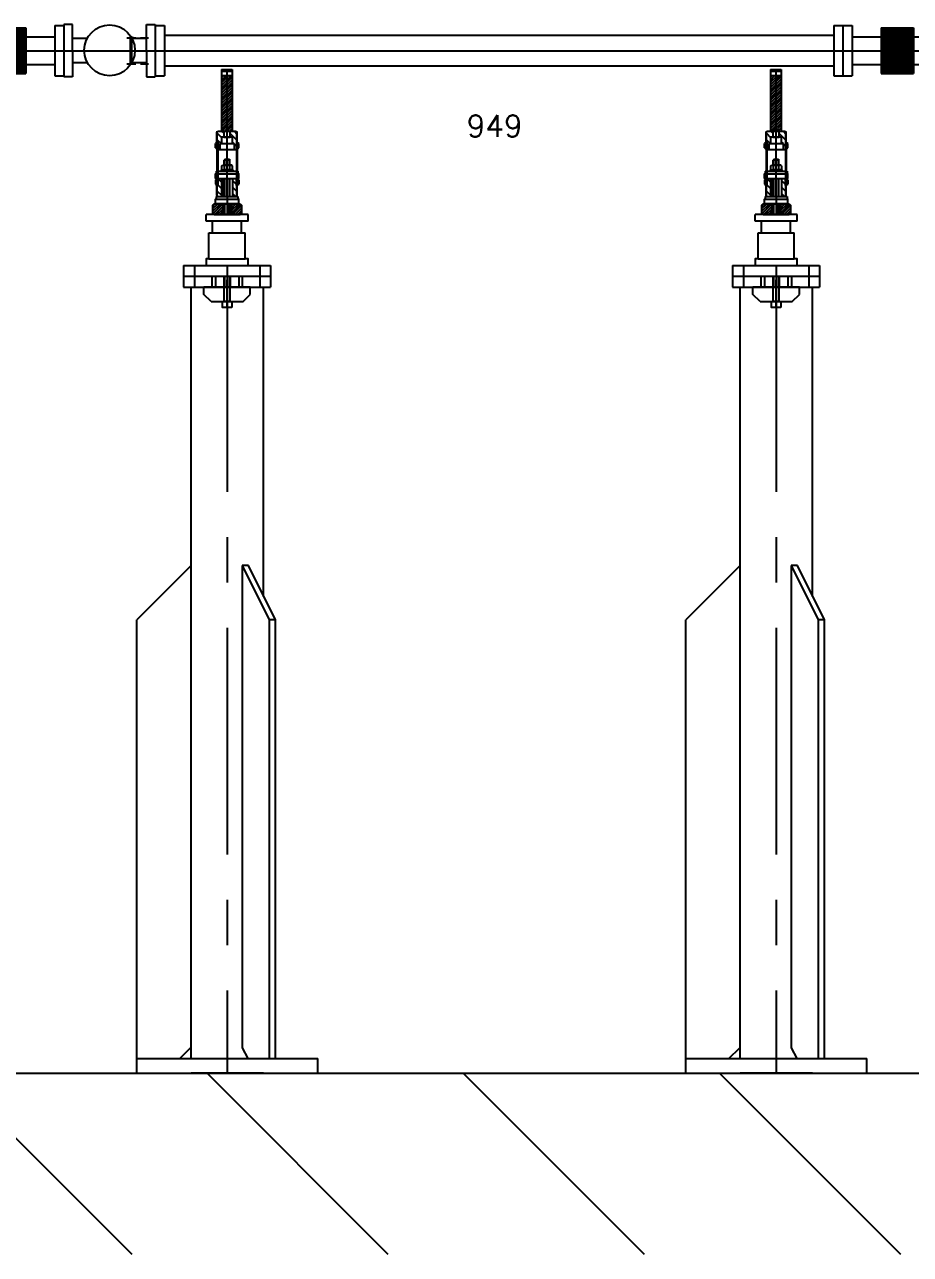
# Model space of a CAD drawing. Extents: x -50 to 48714, y -13211 to 6743.
# Drawn here: x 27023 to 28246, y -13211 to -11515 of the extents above; entities that cross this region are included whole.
import ezdxf

# ---------------------------------------------------------------- set-up
doc = ezdxf.new("R2010")
doc.units = 0
doc.header["$LTSCALE"] = 50
for name, pattern in [('GESTRICHELT', [0.75, 0.5, -0.25]), ('GESTRICHELT2', [0.375, 0.25, -0.125]), ('MITTE', [2, 1.25, -0.25, 0.25, -0.25]), ('MITTE2', [1.125, 0.75, -0.125, 0.125, -0.125]), ('MITTEX2', [101.6, 63.5, -12.7, 12.7, -12.7])]:
    doc.linetypes.add(name, pattern=pattern)
doc.layers.get('0').update_dxf_attribs({"linetype": 'CONTINUOUS'})
for name, color, linetype in [('DÜNN', 1, 'CONTINUOUS'), ('MITTE', 5, 'MITTE2'), ('MITTE2', 5, 'MITTE2'), ('MITTEX2', 5, 'MITTEX2'), ('NORMAL', 7, 'CONTINUOUS'), ('SCHRAFF', 4, 'CONTINUOUS'), ('SCHRAFFUR', 4, 'CONTINUOUS'), ('TEXT', 2, 'CONTINUOUS'), ('VERDECKT', 8, 'GESTRICHELT2'), ('VERDECKT2', 7, 'GESTRICHELT2')]:
    doc.layers.add(name, color=color, linetype=linetype)
doc.styles.add('H30', font='txt.shx', dxfattribs={"height": 30})
doc.styles.add('STANDARD_H15', font='isocp.shx', dxfattribs={"height": 15})

# ---------------------------------------------------------------- blocks, each defined once
blk = doc.blocks.new('*X5')
at = {"color": 0}
for p, q in [((17803.4, -5429.1), (17553.4, -5179.1)), ((18157, -5429.1), (17907, -5179.1)), ((18510.5, -5429.1), (18260.5, -5179.1)), ((18864.1, -5429.1), (18614.1, -5179.1))]:
    blk.add_line(p, q, dxfattribs=at)
blk = doc.blocks.new('BODEN')
at = {"layer": 'NORMAL'}
blk.add_line((0, 0), (24422.5, 0), dxfattribs=at)
at = {"layer": 'SCHRAFFUR'}
blk.add_blockref('*X5', (-7316.8, 5179.1), dxfattribs=at)
blk = doc.blocks.new('T35_O1')
for p, q in [((0, 36), (0, -36)), ((12, 36), (0, 36)), ((12, 0), (12, 36)), ((114, 36), (126, 36)), ((114, 0), (114, 36)), ((126, 36), (126, -36)), ((12, 17.5), (32.3, 17.5)), ((12, 0), (12, 17.5)), ((93.7, 17.5), (114, 17.5)), ((12, 0), (12, -36)), ((114, 0), (114, -36)), ((12, -16.3), (32.3, -16.3)), ((93.7, -16.3), (114, -16.3)), ((12, -36), (0, -36)), ((114, -36), (126, -36))]:
    blk.add_line(p, q)
blk.add_circle((63, 0.6), 35)
blk = doc.blocks.new('CF35_150')
for p, q in [((0, 34.7), (12.7, 34.7)), ((0, 34.7), (0, -34.7)), ((12.7, 34.7), (12.7, -34.7)), ((137.3, 34.7), (137.3, -34.7)), ((137.3, 34.7), (150, 34.7)), ((150, 34.7), (150, -34.7)), ((12.7, 19.1), (52.5, 19.1)), ((52.5, 31.6), (97.5, 31.6)), ((52.5, 31.6), (52.5, -31.6)), ((53.8, 31.6), (53.8, -31.6)), ((55.3, 31.6), (55.3, -31.6)), ((56.7, 31.6), (56.7, -31.6)), ((58.1, 31.6), (58.1, -31.6)), ((59.5, 31.6), (59.5, -31.6)), ((60.9, 31.6), (60.9, -31.6)), ((62.3, 31.6), (62.3, -31.6)), ((63.7, 31.6), (63.7, -31.6)), ((65.1, 31.6), (65.1, -31.6)), ((66.5, 31.6), (66.5, -31.6)), ((68, 31.6), (68, -31.6)), ((69.4, 31.6), (69.4, -31.6)), ((70.8, 31.6), (70.8, -31.6)), ((72.2, 31.6), (72.2, -31.6)), ((73.6, 31.6), (73.6, -31.6)), ((75, 31.6), (75, -31.6)), ((76.4, 31.6), (76.4, -31.6)), ((77.8, 31.6), (77.8, -31.6)), ((79.2, 31.6), (79.2, -31.6)), ((80.6, 31.6), (80.6, -31.6)), ((82, 31.6), (82, -31.6)), ((83.5, 31.6), (83.5, -31.6)), ((84.9, 31.6), (84.9, -31.6)), ((86.3, 31.6), (86.3, -31.6)), ((87.7, 31.6), (87.7, -31.6)), ((89.1, 31.6), (89.1, -31.6)), ((90.5, 31.6), (90.5, -31.6)), ((91.9, 31.6), (91.9, -31.6)), ((93.3, 31.6), (93.3, -31.6)), ((94.7, 31.6), (94.7, -31.6)), ((96.2, 31.6), (96.2, -31.6)), ((97.5, 31.6), (97.5, -31.6)), ((97.5, 19.1), (137.3, 19.1)), ((12.7, -19.1), (52.5, -19.1)), ((52.5, -31.6), (97.5, -31.6)), ((97.5, -19.1), (137.3, -19.1)), ((0, -34.7), (12.7, -34.7)), ((137.3, -34.7), (150, -34.7))]:
    blk.add_line(p, q)
at = {"layer": 'TEXT', "style": 'STANDARD_H15', "flags": 1}
for tag, p in [('ID', (1.2, -200.2)), ('BEZ', (1.2, -228.7)), ('KURZBEZ', (1.2, -257.2)), ('SPARTE', (1.2, -285.7)), ('FIRMA', (1.2, -314.2)), ('TYP', (1.2, -342.7)), ('PREIS', (1.2, -371.2)), ('AUSSCHR', (1.2, -399.7)), ('BEST', (1.2, -428.2)), ('LIEFER', (1.2, -456.7)), ('STATUS', (1.2, -485.2)), ('BEMERK', (1.2, -513.7))]:
    blk.add_attdef(tag, p, '', height=15, dxfattribs=at)
blk = doc.blocks.new('F_CF35')
for p, q in [((0, 34.7), (0, -34.7)), ((0, 34.7), (12.7, 34.7)), ((12.7, 34.7), (12.7, -34.7)), ((0, -34.7), (12.7, -34.7))]:
    blk.add_line(p, q)
blk = doc.blocks.new('*X44')
at = {"color": 0, "ltscale": 5}
for p, q in [((-1212.99, 2455.12), (-1212.32, 2455.8)), ((-1212.39, 2453.96), (-1210.55, 2455.8)), ((-1210.02, 2454.56), (-1209.59, 2454.99)), ((-1209.45, 2455.14), (-1208.88, 2455.7)), ((-1199.38, 2454.6), (-1198.28, 2455.7)), ((-1197.61, 2454.6), (-1196.41, 2455.8)), ((-1195.84, 2454.6), (-1194.99, 2455.44)), ((-1212.99, 2451.59), (-1212.42, 2452.16)), ((-1212.42, 2450.4), (-1211.25, 2451.56)), ((-1210.65, 2450.4), (-1209.59, 2451.45)), ((-1208.78, 2450.5), (-1208.14, 2451.14)), ((-1199.94, 2450.5), (-1198.84, 2451.6)), ((-1198.17, 2450.5), (-1197.07, 2451.6)), ((-1196.51, 2450.4), (-1195.31, 2451.6))]:
    blk.add_line(p, q, dxfattribs=at)
blk = doc.blocks.new('*X43')
at = {"color": 0, "linetype": 'CONTINUOUS', "ltscale": 5}
for p, q in [((854, 3222.8), (864.8, 3233.6)), ((854, 3226.4), (861.3, 3233.6)), ((854, 3229.9), (857.7, 3233.6)), ((854.7, 3220), (868, 3233.3)), ((856.9, 3218.6), (868, 3229.8)), ((860.4, 3218.6), (868, 3226.2)), ((864, 3218.6), (868, 3222.7)), ((880, 3231.2), (882.5, 3233.6)), ((880, 3227.6), (886, 3233.6)), ((880, 3224.1), (889.6, 3233.6)), ((880, 3220.6), (892.6, 3233.1)), ((881.6, 3218.6), (894, 3231)), ((885.2, 3218.6), (894, 3227.5)), ((888.7, 3218.6), (894, 3224)), ((867.5, 3218.6), (868, 3219.2))]:
    blk.add_line(p, q, dxfattribs=at)
blk = doc.blocks.new('SRS40_L_S')
at = {"layer": 'SCHRAFFUR', "linetype": 'CONTINUOUS', "ltscale": 5}
h = blk.add_hatch(dxfattribs=at)
h.set_pattern_fill('ANSI31', color=256, scale=20, style=0)
h.set_pattern_definition([(45, (-34844.2167, -10724.6003), (-1.76776695, 1.76776695), [])])
h.paths.add_polyline_path([(7.1, 1299), (7.1, 1376), (-7.9, 1376), (-7.9, 1299)])
at = {"ltscale": 5}
for p, q in [((-7.9, 1384), (7.1, 1384)), ((-7.9, 1384), (-7.9, 1299)), ((-7.9, 1382), (7.1, 1382)), ((-7.9, 1376), (7.1, 1376)), ((7.1, 1384), (7.1, 1299)), ((-12.5, 1299), (-14, 1297.5)), ((-14, 1275.5), (-14, 1297.5)), ((-12.5, 1299), (12.5, 1299)), ((-7.9, 1299), (7.1, 1299)), ((-7.5, 1299), (7.5, 1299)), ((12.5, 1299), (14, 1297.5)), ((14, 1275.5), (14, 1297.5)), ((-14, 1284), (-13, 1284)), ((-14, 1284), (-14, 1224)), ((-13, 1284), (-13, 1274)), ((-13, 1284), (-13, 1224)), ((-13, 1274), (13, 1274)), ((-9.8, 1274), (-9.8, 1282)), ((-9.8, 1282), (10.2, 1282)), ((10.2, 1274), (10.2, 1282)), ((13, 1284), (13, 1224)), ((13, 1284), (13, 1274)), ((14, 1284), (13, 1284)), ((14, 1284), (14, 1224)), ((-3.1, 1259.9), (-3.9, 1259.2)), ((3.9, 1259.2), (-3.9, 1259.2)), ((3.1, 1259.9), (-3.1, 1259.9)), ((3.1, 1259.9), (3.9, 1259.2)), ((-15, 1244), (-14, 1244)), ((-15, 1244), (-15, 1240.2)), ((-15, 1240.2), (-14, 1240.2)), ((-13, 1244), (13, 1244)), ((-13, 1240.2), (13, 1240.2)), ((-7.2, 1246.3), (-7.2, 1251.3)), ((-5.4, 1252.1), (5.4, 1252.1)), ((-5.4, 1245.6), (5.4, 1245.6)), ((-3.6, 1246.3), (-3.6, 1251.3)), ((3.6, 1246.3), (3.6, 1251.3)), ((7.2, 1251.3), (7.2, 1246.3)), ((14, 1244), (15, 1244)), ((14, 1240.2), (15, 1240.2)), ((15, 1244), (15, 1240.2)), ((-16, 1234), (-14, 1234)), ((-14, 1210.5), (-14, 1232.5)), ((-14, 1224), (-13, 1224)), ((-13, 1224), (-13, 1234)), ((-13, 1234), (13, 1234)), ((13, 1224), (13, 1234)), ((14, 1224), (13, 1224)), ((14, 1234), (16, 1234)), ((14, 1210.5), (14, 1224)), ((-15, 1209), (15, 1209)), ((-15, 1209), (-15, 1205.2)), ((-15, 1205.2), (15, 1205.2)), ((-12.5, 1209), (-14, 1210.5)), ((-12.5, 1209), (12.5, 1209)), ((12.5, 1209), (14, 1210.5)), ((15, 1209), (15, 1205.2)), ((16, 1199), (-16, 1199)), ((29, 1184), (-29, 1184)), ((-29, 1175), (-29, 1184)), ((29, 1175), (-29, 1175)), ((-20, 1159), (-20, 1175)), ((20, 1159), (20, 1175)), ((29, 1175), (29, 1184)), ((-25, 1123), (-25, 1159)), ((-25, 1159), (25, 1159)), ((25, 1123), (25, 1159)), ((-25, 1123), (25, 1123)), ((-60, 1114), (60, 1114)), ((-60, 1114), (-60, 1099)), ((-45, 1114), (-45, 1099)), ((-29, 1114), (29, 1114)), ((45, 1114), (45, 1099)), ((60, 1114), (60, 1099)), ((-60, 1099), (60, 1099)), ((-60, 1099), (-60, 1084)), ((-45, 1099), (-45, 1084)), ((-21, 1099), (-21, 1084)), ((-16, 1099), (-16, 1084)), ((16, 1099), (16, 1084)), ((21, 1099), (21, 1084)), ((45, 1099), (45, 1084)), ((60, 1099), (60, 1084)), ((-60, 1084), (60, 1084)), ((-49.7, 20), (-49.7, 1084)), ((50.3, 657.4), (50.3, 1084)), ((20.6, 700), (20.6, 35)), ((29.3, 700), (20.6, 700)), ((20.6, 700), (58, 625)), ((66.7, 625), (29.3, 700)), ((58, 625), (58, 20)), ((66.7, 625), (58, 625)), ((66.7, 20), (66.7, 625)), ((20.6, 35), (28.4, 20)), ((-124.7, 20), (125.3, 20)), ((20.6, 20), (28.4, 20)), ((58, 20), (66.7, 20)), ((-124.7, 0), (125.3, 0)), ((50.3, 0), (-49.7, 0)), ((0.3, 0), (66.3, 0))]:
    blk.add_line(p, q, dxfattribs=at)
at = {"color": 7, "linetype": 'CONTINUOUS', "ltscale": 5}
for p, q in [((-16.2, 1275.9), (-16.2, 1282.1)), ((16.2, 1275.9), (16.2, 1282.1)), ((-16.2, 1232.1), (-16.2, 1225.9)), ((16.2, 1232.1), (16.2, 1225.9)), ((32, 1084), (-32, 1084)), ((-32, 1074), (-32, 1084)), ((-22, 1064), (-32, 1074)), ((22, 1064), (32, 1074)), ((32, 1074), (32, 1084)), ((-22, 1064), (22, 1064)), ((-49.7, 700), (-124.7, 625)), ((-124.7, 20), (-124.7, 625)), ((-65.3, 20), (-50.3, 35)), ((-124.7, 0), (-124.7, 20)), ((125.3, 0), (125.3, 20))]:
    blk.add_line(p, q, dxfattribs=at)
at = {"linetype": 'CONTINUOUS', "ltscale": 5}
for p, q in [((-3.9, 1252.1), (-3.9, 1259.2)), ((3.9, 1252.1), (3.9, 1259.2)), ((-7.5, 1234), (-7.5, 1209)), ((-7.5, 1209), (-7.5, 1234)), ((-3.9, 1209), (-3.9, 1234)), ((3.9, 1209), (3.9, 1234)), ((7.5, 1234), (7.5, 1209)), ((-3.9, 1184), (-3.9, 1199)), ((3.9, 1184), (3.9, 1199))]:
    blk.add_line(p, q, dxfattribs=at)
at = {"color": 255, "linetype": 'CONTINUOUS', "ltscale": 5}
for p, q in [((-18, 1199), (-20, 1197)), ((-20, 1197), (-20, 1186)), ((-18, 1199), (18, 1199)), ((-6, 1199), (-6, 1184)), ((6, 1199), (6, 1184)), ((18, 1199), (20, 1197)), ((20, 1197), (20, 1186)), ((-18, 1184), (-20, 1186)), ((-18, 1184), (18, 1184)), ((18, 1184), (20, 1186))]:
    blk.add_line(p, q, dxfattribs=at)
at = {"linetype": 'CONTINUOUS', "ltscale": 5}
blk.add_lwpolyline([(-7.7, 1291), (-7.7, 1282), (7.3, 1282), (7.3, 1291)], close=True, dxfattribs=at)
for points in [[(-4.7, 1299), (-4.7, 1291)], [(4.3, 1291), (4.3, 1299)], [(-7.5, 1225), (-7.5, 1234), (7.5, 1234), (7.5, 1225)]]:
    blk.add_lwpolyline(points, dxfattribs=at)
at = {"ltscale": 5}
for points in [[(-16, 1234), (-16, 1240.2), (-15, 1240.2)], [(16, 1234), (16, 1240.2), (15, 1240.2)], [(-16, 1199), (-16, 1205.2), (-15, 1205.2)], [(16, 1199), (16, 1205.2), (15, 1205.2)], [(-25, 1123), (-29, 1123), (-29, 1114)], [(29, 1114), (29, 1123), (25, 1123)], [(-4, 1084), (-4, 1099)], [(4, 1099), (4, 1084)], [(4, 1064), (-4, 1064)]]:
    blk.add_lwpolyline(points, dxfattribs=at)
for points in [[(7.8, 1245.6), (7.8, 1244), (-7.8, 1244), (-7.8, 1245.6)], [(6.5, 1056), (-6.5, 1056), (-6.5, 1064), (6.5, 1064)]]:
    blk.add_lwpolyline(points, close=True, dxfattribs=at)
at = {"color": 7, "linetype": 'CONTINUOUS', "ltscale": 5}
for centre, start, end in [((-14, 1279), 90, 125.3765), ((-14, 1279), 234.6235, 270), ((14, 1279), 54.6235, 90), ((14, 1279), 270, 305.3765), ((-14, 1229), 90, 125.3765), ((-14, 1229), 234.6235, 270), ((14, 1229), 54.6235, 90), ((14, 1229), 270, 305.3765)]:
    blk.add_arc(centre, 3.8, start, end, dxfattribs=at)
at = {"ltscale": 5, "extrusion": (0, 0, -1)}
for centre, major_axis, ratio in [((-5.4, 1251.3), (1.81, 0), 0.432432), ((0, 1246.3), (-3.61, 0), 0.216216), ((5.4, 1246.3), (-1.81, 0), 0.432432)]:
    blk.add_ellipse(centre, major_axis=major_axis, ratio=ratio, start_param=3.141593, end_param=6.283185, dxfattribs=at)
at = {"ltscale": 5}
for centre, major_axis, ratio in [((-5.4, 1246.3), (1.81, 0), 0.432432), ((0, 1251.3), (-3.61, 0), 0.216216), ((5.4, 1251.3), (-1.81, 0), 0.432432)]:
    blk.add_ellipse(centre, major_axis=major_axis, ratio=ratio, start_param=-3.141593, end_param=0, dxfattribs=at)
at = {"layer": 'DÜNN', "linetype": 'CONTINUOUS', "ltscale": 5}
for p, q in [((-3.1, 1252.1), (-3.1, 1259.9)), ((3.1, 1252.1), (3.1, 1259.9)), ((-3.1, 1209), (-3.1, 1234)), ((3.1, 1209), (3.1, 1234)), ((-3.1, 1184), (-3.1, 1199)), ((3.1, 1184), (3.1, 1199))]:
    blk.add_line(p, q, dxfattribs=at)
at = {"layer": 'DÜNN', "ltscale": 5}
for p, q in [((-3.2, 1084), (-3.2, 1099)), ((3.3, 1099), (3.3, 1084))]:
    blk.add_line(p, q, dxfattribs=at)
at = {"layer": 'MITTE', "linetype": 'MITTE', "ltscale": 5}
for p, q in [((0, 1299), (0, 1384)), ((-13.5, 1209), (-13.5, 1299)), ((0, 1209), (0, 1299)), ((13.5, 1209), (13.5, 1299)), ((0, 1209), (0, 1199)), ((0, 1199), (0, 1184)), ((0, 1114), (0, 0)), ((0, 1056), (0, 1094)), ((0, 1084), (0, 1064))]:
    blk.add_line(p, q, dxfattribs=at)
at = {"layer": 'VERDECKT', "ltscale": 5}
for p, q in [((-4.2, 1064), (-4.2, 1084)), ((4.3, 1064), (4.3, 1084))]:
    blk.add_line(p, q, dxfattribs=at)
at = {"layer": 'VERDECKT', "linetype": 'GESTRICHELT', "ltscale": 5}
blk.add_lwpolyline([(-4.7, 1299), (-4.7, 1291), (4.3, 1291), (4.3, 1299)], dxfattribs=at)
at = {"layer": 'SCHRAFFUR', "ltscale": 5, "xscale": 5, "yscale": 5, "zscale": 5, "rotation": 270}
blk.add_blockref('*X44', (-12265.5, -4766), dxfattribs=at)
at = {"layer": 'SCHRAFFUR', "color": 4, "linetype": 'CONTINUOUS', "ltscale": 5}
blk.add_blockref('*X43', (-874, -2034.6), dxfattribs=at)
blk = doc.blocks.new('RB35_10_5')
at = {"layer": 'SCHRAFF'}
h = blk.add_hatch(dxfattribs=at)
h.set_pattern_fill('ANSI31', color=256, scale=0.5, style=0)
h.set_pattern_definition([(45, (-21391.9146, -11240.601), (-1.12253202, 1.12253202), [])])
h.paths.add_polyline_path([(1.5, 17), (0, 17), (0, 5.3), (1.5, 6.7)])
h.paths.add_polyline_path([(0, -17), (1.5, -17), (1.5, -6.8), (0, -5.2)])
for p, q in [((0, 17), (1.5, 17)), ((0, -17), (0, 17)), ((1.5, 17), (1.5, -17)), ((0, 5.3), (1.5, 6.7)), ((1.5, 13.5), (1.5, 15.5)), ((1.8, 13.5), (1.5, 13.5)), ((1.8, 13.5), (1.8, 15.5)), ((0, -5.2), (1.5, -6.8)), ((1.5, -17), (0, -17))]:
    blk.add_line(p, q)
for radius in [3, 2.65]:
    blk.add_arc((4.5, 15.5), radius, 102.1654, 180)
at = {"layer": 'MITTE2'}
blk.add_line((-8.7, 0), (10.6, 0), dxfattribs=at)
at = {"layer": 'VERDECKT2'}
for p, q in [((-4.8, 18), (25.1, 18)), ((-4.8, -18), (25.1, -18))]:
    blk.add_line(p, q, dxfattribs=at)

msp = doc.modelspace()

# ---------------------------------------------------------------- linework, layer by layer
for p, q in [((28139.8, -11530.1), (27216.4, -11530.1)), ((28139.8, -11572.5), (27216.4, -11572.5))]:
    msp.add_line(p, q)
at = {"layer": 'MITTEX2'}
msp.add_line((26000, -11551.3), (29800, -11551.3), dxfattribs=at)

# ---------------------------------------------------------------- block references
for name, p in [('T35_O1', (27077.7, -11551.3)), ('RB35_10_5', (27169.3, -11551.3)), ('SRS40_L_S', (27302.8, -12961.3)), ('SRS40_L_S', (28060.3, -12961.3)), ('BODEN', (16685, -12961.3))]:
    msp.add_blockref(name, p)
at = {"rotation": 2.605510395054913e-11}
for name, p in [('CF35_150', (26927.7, -11551.3)), ('F_CF35', (27203.7, -11551.3)), ('F_CF35', (28139.8, -11551.3)), ('CF35_150', (28152.5, -11551.3))]:
    msp.add_blockref(name, p, dxfattribs=at)

# ---------------------------------------------------------------- texts
at = {"style": 'H30'}
msp.add_text('949', height=30, dxfattribs=at).set_placement((27633.4, -11670.1))

doc.saveas('drawing.dxf')
